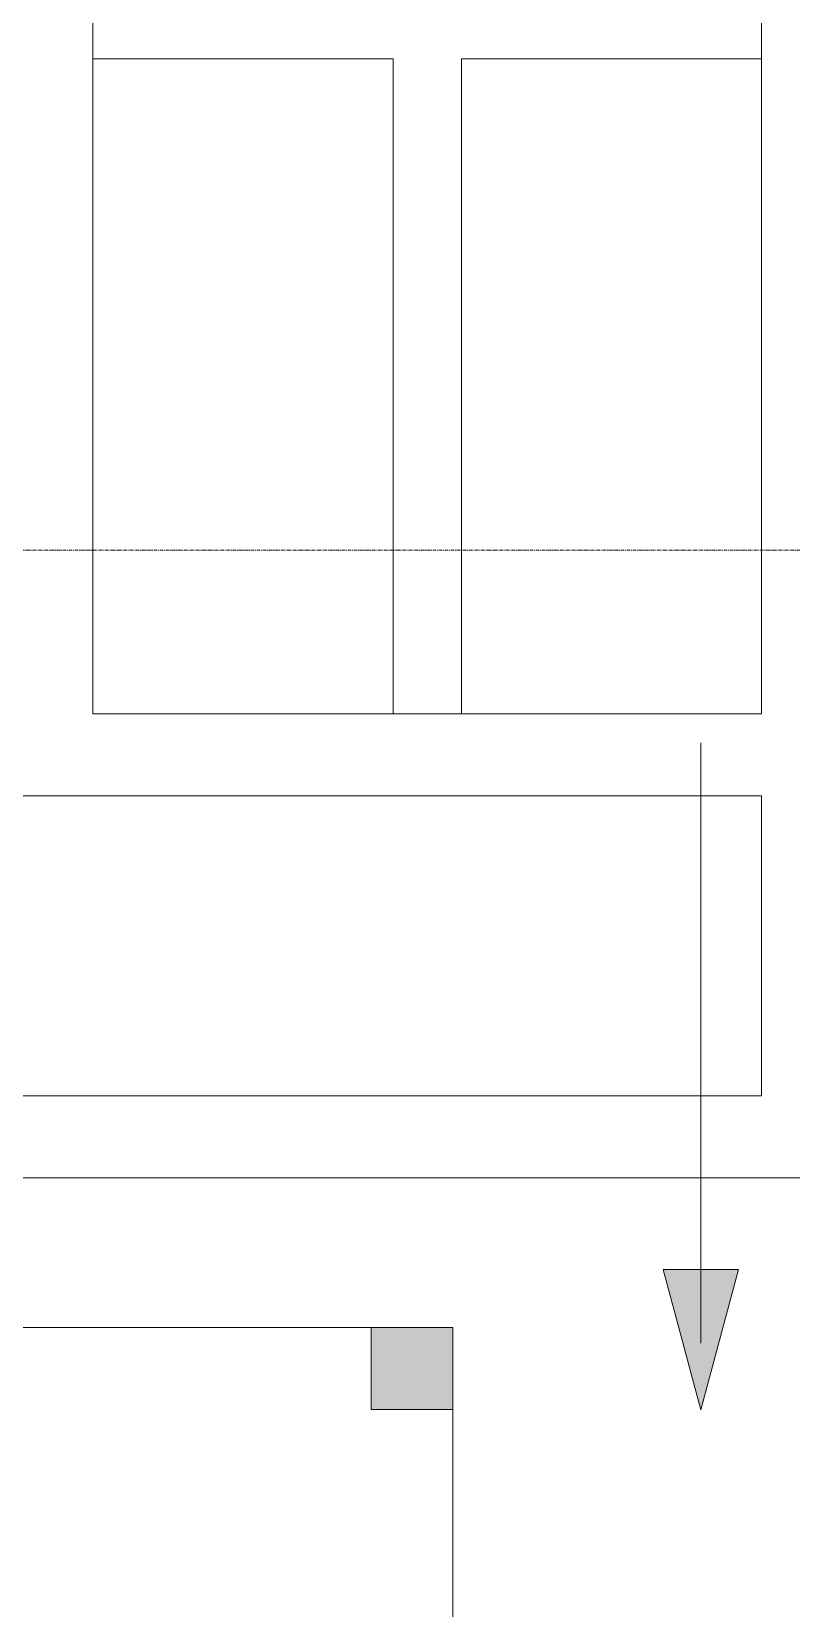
# Model space of a CAD drawing. Header units: millimetres. Extents: x -24439 to 198341, y -52871 to 149926.
# Drawn here: x 87908 to 90693, y 13359 to 19137 of the extents above; entities that cross this region are included whole.
import ezdxf

# ---------------------------------------------------------------- set-up
doc = ezdxf.new("R2010")
doc.units = ezdxf.units.MM
doc.linetypes.add('Grid Line', pattern=[22.225, 12.7, -3.175, 3.175, -3.175])
for name, color, linetype, lineweight in [('A-ANNO-NOTE', 131, 'Continuous', 9), ('A-FLOR', 192, 'Continuous', 9), ('G-IMPT', 8, 'Continuous', 9), ('M-EQPM', 50, 'Continuous', 9), ('S-COLS', 52, 'Continuous', 9), ('S-COLS-3', 9, 'Continuous', 9), ('S-COLS-4', 52, 'Continuous', 18), ('S-GRID-1', 1, 'Grid Line', 9)]:
    doc.layers.add(name, color=color, linetype=linetype, lineweight=lineweight)

# ---------------------------------------------------------------- blocks, each defined once
blk = doc.blocks.new('M_Concrete-Rectangular-Column2 - 300x300-2223046-TKCS_MB ĐỊNH VỊ CAO ĐỘ THIẾT KẾ')
at = {"layer": 'S-COLS-3'}
blk.add_hatch(color=256, dxfattribs=at).paths.add_polyline_path([(-150, -150), (150, -150), (150, 150), (-150, 150)])
at = {"layer": 'S-COLS-4'}
for p, q in [((150, 150), (-150, 150)), ((-150, 150), (-150, -150)), ((150, -150), (150, 150)), ((-150, -150), (150, -150))]:
    blk.add_line(p, q, dxfattribs=at)
blk = doc.blocks.new('TKTC_NAP THAM BE XLNT_260130 - TKTC_XREF_260130_NAP THAM BE XLNT_dwg-3399784-TKCS_MB ĐỊNH VỊ CAO ĐỘ THIẾT KẾ')
at = {"layer": 'G-IMPT', "flags": 128}
for points in [[(83427.6, 20238.2), (98577.4, 20238.2), (98577.4, 14087.9), (83427.6, 14087.9)], [(85378.1, 19938.2), (87828.5, 19938.2), (87828.5, 15787.6), (85378.1, 15787.6)], [(86478.5, 18188.2), (85378.1, 18188.2), (85378.1, 15787.6), (86478.5, 15787.6)], [(87828.5, 18188.2), (86728.5, 18188.2), (86728.5, 15787.6), (87828.5, 15787.6)], [(87828.5, 15487.6), (83727.6, 15487.6), (83727.6, 14387.9), (87828.5, 14387.9)]]:
    blk.add_lwpolyline(points, close=True, dxfattribs=at)
blk = doc.blocks.new('TKTC_NAP THAM BE XLNT_260130 - NẮP THĂM BỂ XLNT-2335565-TKCS_MB ĐỊNH VỊ CAO ĐỘ THIẾT KẾ')
blk.add_blockref('TKTC_NAP THAM BE XLNT_260130 - TKTC_XREF_260130_NAP THAM BE XLNT_dwg-3399784-TKCS_MB ĐỊNH VỊ CAO ĐỘ THIẾT KẾ', (-83427.6, -14087.9))
blk = doc.blocks.new('MUI TEN_0_1 - Moc lat gach-1550040-TKCS_MB ĐỊNH VỊ CAO ĐỘ THIẾT KẾ')
at = {"layer": 'A-ANNO-NOTE'}
blk.add_hatch(color=256, dxfattribs=at).paths.add_polyline_path([(7.872, -1.448), (10.209, -2.074), (7.872, -2.701)])
for p, q in [((7.872, -1.448), (7.872, -2.701)), ((10.209, -2.074), (7.872, -1.448)), ((-0.901, -2.074), (9.099, -2.074)), ((7.872, -2.701), (10.209, -2.074))]:
    blk.add_line(p, q, dxfattribs=at)

msp = doc.modelspace()

# ---------------------------------------------------------------- linework, layer by layer
at = {"layer": 'A-FLOR'}
for p, q in [((89152.6, 14388.2), (85630.7, 14388.2)), ((89452.6, 10263.6), (89452.6, 14088.2))]:
    msp.add_line(p, q, dxfattribs=at)
at = {"layer": 'S-GRID-1'}
msp.add_line((131551.8, 17236.9), (29351.8, 17236.9), dxfattribs=at)

# ---------------------------------------------------------------- block references
at = {"layer": 'A-ANNO-NOTE', "xscale": 220, "yscale": 220, "zscale": 220, "rotation": 270.0000000000005}
msp.add_blockref('MUI TEN_0_1 - Moc lat gach-1550040-TKCS_MB ĐỊNH VỊ CAO ĐỘ THIẾT KẾ', (90817.4, 16332.2), dxfattribs=at)
at = {"layer": 'M-EQPM'}
msp.add_blockref('TKTC_NAP THAM BE XLNT_260130 - NẮP THĂM BỂ XLNT-2335565-TKCS_MB ĐỊNH VỊ CAO ĐỘ THIẾT KẾ', (86182.6, 14936.6), dxfattribs=at)
at = {"layer": 'S-COLS', "rotation": 90.00000000000058}
msp.add_blockref('M_Concrete-Rectangular-Column2 - 300x300-2223046-TKCS_MB ĐỊNH VỊ CAO ĐỘ THIẾT KẾ', (89302.6, 14238.2), dxfattribs=at)

doc.saveas('drawing.dxf')
